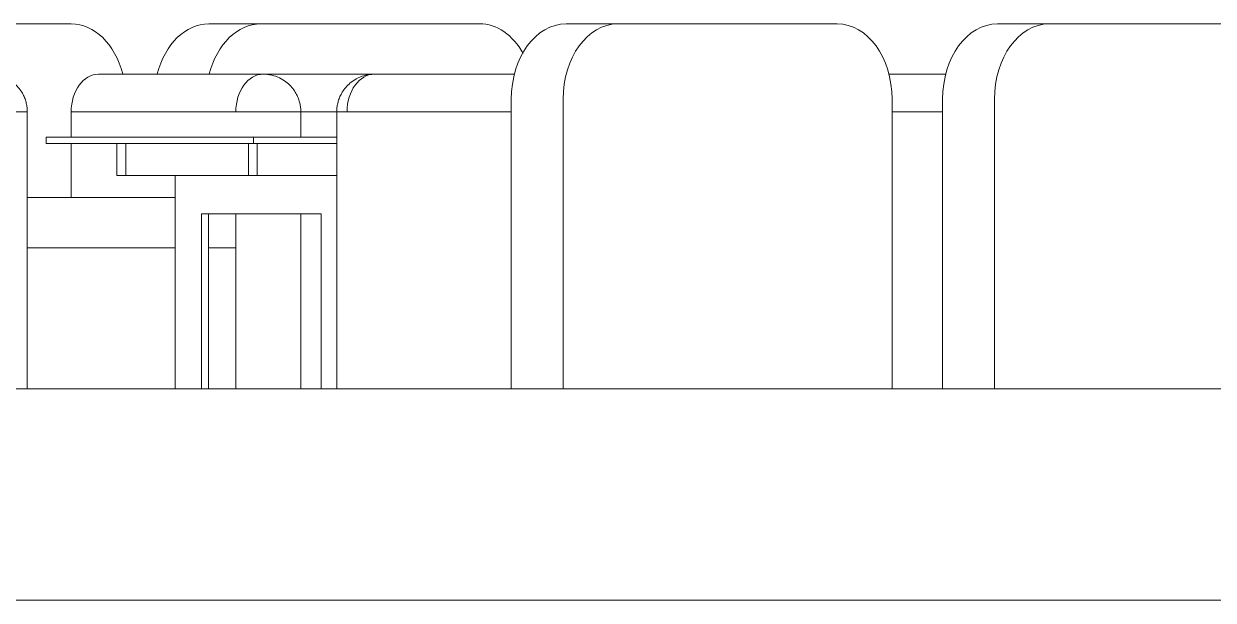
# Model space of a CAD drawing. Header units: millimetres. Extents: x -50556 to 48757, y -10837 to 15500.
# Drawn here: x 4267 to 6631, y 0 to 1145 of the extents above; entities that cross this region are included whole.
import ezdxf

# ---------------------------------------------------------------- set-up
doc = ezdxf.new("R2010")
doc.units = ezdxf.units.MM
for name, color, linetype, lineweight in [('A-FLOR-FNSH', 192, 'Continuous', 35), ('A-GENM', 13, 'Continuous', 9), ('I-FURN', 30, 'Continuous', 9)]:
    doc.layers.add(name, color=color, linetype=linetype, lineweight=lineweight)

# ---------------------------------------------------------------- blocks, each defined once
blk = doc.blocks.new('Sofa Single Seater - 900 x 700 mm-V16-Section 3')
at = {"layer": 'A-GENM'}
for p, q in [((3904.6, 1145), (3823.2, 1145)), ((4361.4, 1145), (3934.4, 1145)), ((3901.7, 1045), (3872.1, 1045)), ((4199.3, 1045), (3931.3, 1045)), ((4743, 1045), (4415.8, 1045)), ((3714.4, 969.7), (3714.4, 995)), ((3817.8, 995), (3817.8, 970)), ((3817.8, 970), (3899.3, 970)), ((3899.3, 970), (3817.8, 970)), ((3929, 970), (4145, 970)), ((4145, 970), (3929, 970)), ((4145, 970), (4274.3, 970)), ((4274.3, 970), (4145, 970)), ((4274.3, 420), (4274.3, 970)), ((4361.4, 970), (4688.6, 970)), ((4361.4, 920), (4361.4, 970)), ((4361.4, 970), (4688.6, 970)), ((4688.6, 970), (4818, 970)), ((4818, 970), (4688.6, 970)), ((4818, 920), (4818, 970)), ((4361.4, 800), (4361.4, 907.3)), ((3714.4, 420), (3714.4, 889.7)), ((3817.8, 889.7), (3817.8, 420)), ((3817.8, 420), (3817.8, 889.7)), ((4274.3, 800), (4568, 800)), ((4688.6, 767.6), (4688.6, 700)), ((4818, 420), (4818, 767.6)), ((4568, 700), (4274.3, 700)), ((4274.3, 700), (4568, 700)), ((4688.6, 700), (4634.2, 700)), ((4634.2, 700), (4688.6, 700)), ((4688.6, 700), (4688.6, 420))]:
    blk.add_line(p, q, dxfattribs=at)
at = {"layer": 'A-GENM', "flags": 128}
for points in [[(4199.3, 1045), (4203.7, 1044.9), (4208, 1044.5), (4212.3, 1043.9), (4216.5, 1043), (4220.5, 1041.9), (4224.5, 1040.7), (4228.2, 1039.2), (4231.9, 1037.6), (4235.3, 1035.8), (4238.6, 1033.9), (4241.7, 1031.9), (4244.6, 1029.8), (4247.3, 1027.7), (4249.8, 1025.5), (4252.2, 1023.2), (4254.4, 1020.9), (4256.4, 1018.6), (4258.3, 1016.3), (4260.1, 1014), (4261.7, 1011.7), (4263.2, 1009.4), (4264.5, 1007.1), (4265.8, 1004.8), (4266.9, 1002.6), (4267.9, 1000.3), (4268.9, 998.1), (4269.7, 995.9), (4270.5, 993.7), (4271.2, 991.6), (4271.8, 989.4), (4272.3, 987.3), (4272.8, 985.1), (4273.2, 983), (4273.5, 980.9), (4273.8, 978.8), (4274, 976.8), (4274.2, 974.7), (4274.3, 972.6), (4274.3, 970.6), (4274.3, 970)], [(4743, 1045), (4747.4, 1044.9), (4751.7, 1044.5), (4755.9, 1043.9), (4760.1, 1043), (4764.2, 1041.9), (4768.1, 1040.7), (4771.9, 1039.2), (4775.5, 1037.6), (4779, 1035.8), (4782.2, 1033.9), (4785.3, 1031.9), (4788.2, 1029.8), (4791, 1027.7), (4793.5, 1025.5), (4795.9, 1023.2), (4798.1, 1020.9), (4800.1, 1018.6), (4802, 1016.3), (4803.7, 1014), (4805.3, 1011.7), (4806.8, 1009.4), (4808.2, 1007.1), (4809.4, 1004.8), (4810.6, 1002.6), (4811.6, 1000.3), (4812.5, 998.1), (4813.4, 995.9), (4814.2, 993.7), (4814.8, 991.6), (4815.5, 989.4), (4816, 987.3), (4816.5, 985.1), (4816.9, 983), (4817.2, 980.9), (4817.5, 978.8), (4817.7, 976.8), (4817.9, 974.7), (4818, 972.6), (4818, 970.6), (4818, 970)]]:
    blk.add_lwpolyline(points, dxfattribs=at)
at = {"layer": 'A-GENM'}
for centre, major_axis, start_param, end_param in [((3823.2, 995), (0, 150), 0, 0.12372), ((3926.5, 995), (0, 150), 0.204478, 0.435637), ((4361.4, 995), (0, 150), 5.055073, 6.283185), ((3823.2, 995), (0, 150), 0.407152, 1.570796), ((3926.5, 995), (0, 150), 0.687061, 1.570796), ((3872.1, 970), (0, 75), 0, 1.570796), ((4199.3, 970), (0, 75), 0, 1.570796), ((4199.3, 970), (0, 75), 0, 1.570796), ((4415.8, 970), (0, 75), 0, 1.570796), ((4743, 970), (0, 75), 0, 1.570796), ((4743, 970), (0, 75), 0, 1.570796)]:
    blk.add_ellipse(centre, major_axis=major_axis, ratio=0.724888, start_param=start_param, end_param=end_param, dxfattribs=at)
blk = doc.blocks.new('Sofa Single Seater - 900 x 700 mm-V17-Section 3')
at = {"layer": 'A-GENM'}
for p, q in [((4738.4, 1145), (4635, 1145)), ((5173.3, 1145), (4738.4, 1145)), ((4964.3, 1045), (4743, 1045)), ((4818, 970), (4889.3, 970)), ((4889.3, 970), (4818, 970))]:
    blk.add_line(p, q, dxfattribs=at)
for centre, start_param, end_param in [((4635, 995), 0, 1.228112), ((4738.4, 995), 0, 1.228112), ((5173.3, 995), 5.362504, 6.283185)]:
    blk.add_ellipse(centre, major_axis=(0, 150), ratio=0.724888, start_param=start_param, end_param=end_param, dxfattribs=at)
blk = doc.blocks.new('Sofa Single Seater - 900 x 700 mm-V18-Section 3')
at = {"layer": 'A-GENM'}
for p, q in [((5448.2, 1145), (5345.1, 1145)), ((5884.1, 1145), (5448.2, 1145)), ((5243.2, 1045), (4964.3, 1045)), ((5236.2, 420), (5236.2, 995)), ((5339.2, 995), (5339.2, 420)), ((5993.1, 420), (5993.1, 995)), ((4889.3, 970), (4889.3, 420)), ((4889.3, 970), (4909.8, 970)), ((4909.8, 970), (4889.3, 970)), ((4909.8, 970), (5236.2, 970)), ((4909.8, 970), (5236.2, 970)), ((5236.2, 420), (5236.2, 970))]:
    blk.add_line(p, q, dxfattribs=at)
at = {"layer": 'A-GENM', "flags": 128}
blk.add_lwpolyline([(4964.3, 1045), (4959.9, 1044.9), (4955.6, 1044.5), (4951.3, 1043.9), (4947.1, 1043), (4943, 1041.9), (4939.1, 1040.7), (4935.3, 1039.2), (4931.7, 1037.6), (4928.2, 1035.8), (4925, 1033.9), (4921.9, 1031.9), (4919, 1029.8), (4916.3, 1027.6), (4913.7, 1025.4), (4911.4, 1023.1), (4909.2, 1020.9), (4907.1, 1018.6), (4905.2, 1016.3), (4903.5, 1013.9), (4901.9, 1011.6), (4900.4, 1009.3), (4899.1, 1007), (4897.8, 1004.8), (4896.7, 1002.5), (4895.6, 1000.3), (4894.7, 998.1), (4893.9, 995.9), (4893.1, 993.7), (4892.4, 991.5), (4891.8, 989.4), (4891.3, 987.2), (4890.8, 985.1), (4890.4, 983), (4890.1, 980.9), (4889.8, 978.8), (4889.6, 976.8), (4889.4, 974.7), (4889.3, 972.6), (4889.3, 970.6), (4889.3, 970)], dxfattribs=at)
at = {"layer": 'A-GENM'}
for centre, major_axis, start_param, end_param in [((5345.1, 995), (0, 150), 0, 1.570796), ((5448.2, 995), (0, 150), 0, 1.570796), ((5884.1, 995), (0, 150), 4.712389, 6.283185), ((4964.3, 970), (0, 75), 0, 1.570796), ((4964.3, 970), (0, 75), 0, 1.570796)]:
    blk.add_ellipse(centre, major_axis=major_axis, ratio=0.726557, start_param=start_param, end_param=end_param, dxfattribs=at)
blk = doc.blocks.new('Sofa Single Seater - 900 x 700 mm-V19-Section 3')
at = {"layer": 'A-GENM'}
for p, q in [((6305.5, 1145), (6202.5, 1145)), ((6741.5, 1145), (6305.5, 1145)), ((6100.6, 1045), (5986, 1045)), ((6093.5, 420), (6093.5, 995)), ((6196.6, 995), (6196.6, 420)), ((6850.5, 420), (6850.5, 995)), ((5993.1, 970), (6093.5, 970)), ((5993.1, 970), (6093.5, 970)), ((6093.5, 420), (6093.5, 970))]:
    blk.add_line(p, q, dxfattribs=at)
for centre, start_param, end_param in [((6202.5, 995), 0, 1.570796), ((6305.5, 995), 0, 1.570796), ((6741.5, 995), 4.712389, 6.283185)]:
    blk.add_ellipse(centre, major_axis=(0, 150), ratio=0.726557, start_param=start_param, end_param=end_param, dxfattribs=at)
blk = doc.blocks.new('M_Table-Dining - 0762 x 2134mm-V22-Section 3')
at = {"layer": 'I-FURN'}
for p, q in [((4311.7, 920), (4723.9, 920)), ((4311.7, 907.3), (4311.7, 920)), ((4723.9, 907.3), (4311.7, 907.3)), ((4452.4, 843.8), (4452.4, 907.3)), ((4469.9, 843.8), (4469.9, 907.3)), ((4713.8, 843.8), (4713.8, 907.3)), ((4723.9, 920), (4889.5, 920)), ((4723.9, 907.3), (4723.9, 920)), ((4889.5, 907.3), (4723.9, 907.3)), ((4731.2, 843.8), (4731.2, 907.3)), ((4469.9, 843.8), (4452.4, 843.8)), ((4617.5, 843.8), (4469.9, 843.8)), ((4568, 843.8), (4568, 420)), ((4713.8, 843.8), (4617.5, 843.8)), ((4731.2, 843.8), (4713.8, 843.8)), ((4878.9, 843.8), (4731.2, 843.8)), ((4889.3, 843.8), (4878.9, 843.8)), ((4620.4, 420), (4620.4, 767.6)), ((4620.4, 767.6), (4858.1, 767.6)), ((4634.2, 767.6), (4634.2, 420)), ((4858.1, 767.6), (4858.1, 420))]:
    blk.add_line(p, q, dxfattribs=at)

msp = doc.modelspace()

# ---------------------------------------------------------------- linework, layer by layer
at = {"layer": 'A-FLOR-FNSH', "color": 1, "lineweight": 18}
for p, q in [((10635.9, 420), (3575.4, 420)), ((-1210.6, 0), (10635.9, 0))]:
    msp.add_line(p, q, dxfattribs=at)

# ---------------------------------------------------------------- block references
at = {"layer": 'A-GENM'}
for name in ['Sofa Single Seater - 900 x 700 mm-V16-Section 3', 'Sofa Single Seater - 900 x 700 mm-V17-Section 3', 'Sofa Single Seater - 900 x 700 mm-V18-Section 3', 'Sofa Single Seater - 900 x 700 mm-V19-Section 3']:
    msp.add_blockref(name, (0, 0), dxfattribs=at)
at = {"layer": 'I-FURN'}
msp.add_blockref('M_Table-Dining - 0762 x 2134mm-V22-Section 3', (0, 0), dxfattribs=at)

doc.saveas('drawing.dxf')
